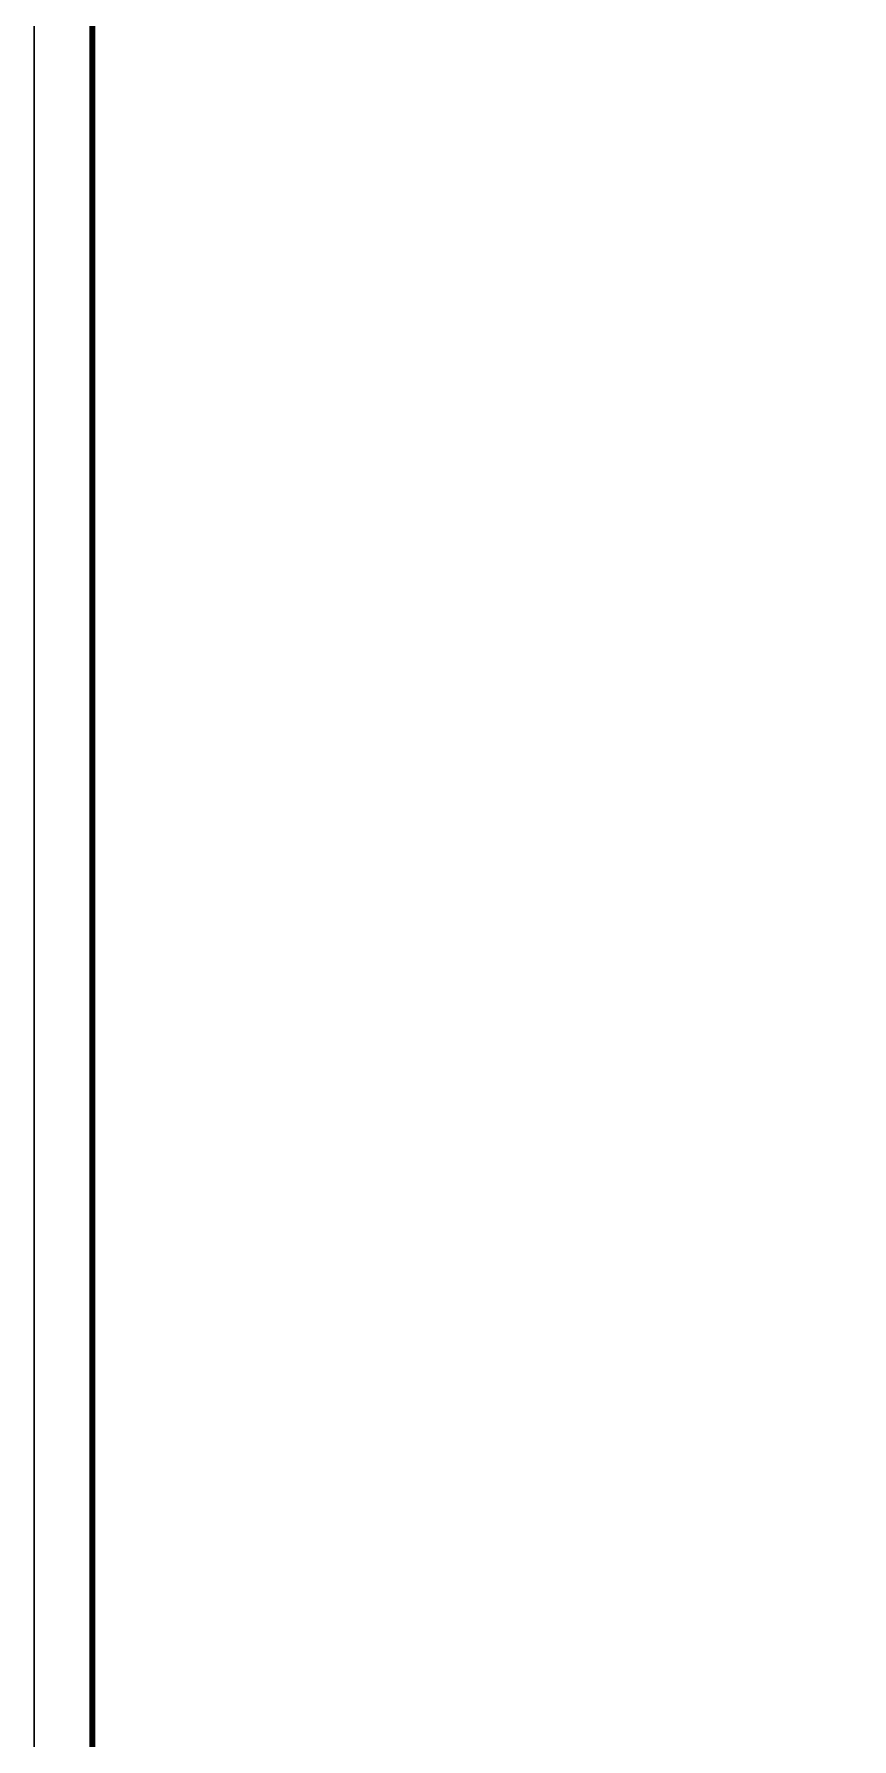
# Model space of a CAD drawing. Header units: inches. Extents: x 236662 to 497023, y -248575 to 81795.
# Drawn here: x 282445 to 287752, y -101165 to -90092 of the extents above; entities that cross this region are included whole.
import ezdxf

# ---------------------------------------------------------------- set-up
doc = ezdxf.new("R2010")
doc.units = ezdxf.units.IN
doc.header["$LTSCALE"] = 10
doc.header["$MEASUREMENT"] = 0
doc.layers.add('02. HP_BE TONG', color=1, linetype='Continuous', lineweight=35)
doc.layers.add('06. HP_THAY 1', color=134, linetype='Continuous', lineweight=15)
doc.layers.add('Tpl_Bound', color=1, linetype='Continuous', plot=False)

# ---------------------------------------------------------------- blocks, each defined once
blk = doc.blocks.new('KHUNG TEN A-3')
at = {"layer": '02. HP_BE TONG', "color": 1, "const_width": 0.5}
blk.add_lwpolyline([(15, 5), (415, 5), (415, 292), (15, 292)], close=True, dxfattribs=at)
at = {"layer": '06. HP_THAY 1'}
blk.add_lwpolyline([(0, 297), (420, 297), (420, 0), (0, 0)], close=True, dxfattribs=at)
at = {"layer": 'Defpoints'}
blk.add_lwpolyline([(0, 0), (420, 0), (420, 297), (0, 297)], close=True, dxfattribs=at)

msp = doc.modelspace()

# ---------------------------------------------------------------- linework, layer by layer
at = {"layer": 'Tpl_Bound', "color": 1}
msp.add_lwpolyline([(282444.6, -110079.7), (282444.6, -78211.3), (304858.5, -78211.3), (304858.5, -110079.7)], close=True, dxfattribs=at)

# ---------------------------------------------------------------- block references
at = {"color": 1, "extrusion": (-2.60012e-09, -0.006863, 0.999976), "xscale": 75.4676488820624, "yscale": 75.4676488820624, "zscale": 75.4676488820624, "rotation": 269.9999565870517}
msp.add_blockref('KHUNG TEN A-3', (282444.6, -78209.2, 567.6), dxfattribs=at)

doc.saveas('drawing.dxf')
